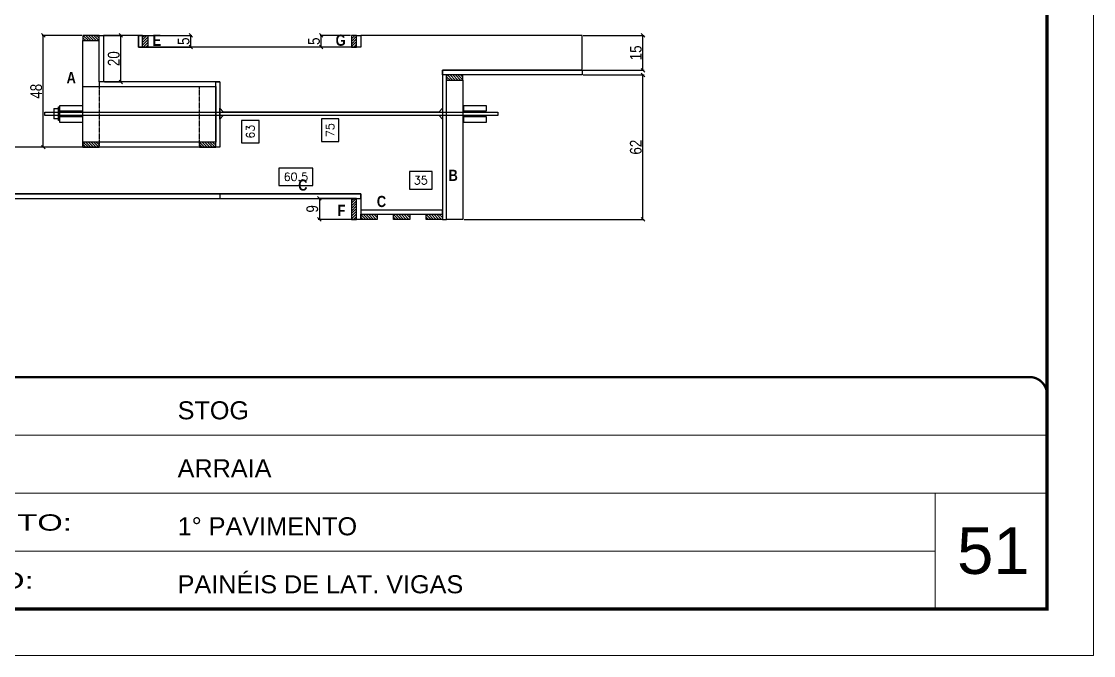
# Model space of a CAD drawing. Extents: x -3394 to 16474, y -5031 to 14397.
# Drawn here: x 8007 to 8927, y -436 to 108 of the extents above; entities that cross this region are included whole.
import ezdxf

# ---------------------------------------------------------------- set-up
doc = ezdxf.new("R2010")
doc.units = 0
for name, pattern in [('CONTINUO', [0]), ('DASHED', [0.75, 0.5, -0.25]), ('HIDDEN', [0.375, 0.25, -0.125])]:
    doc.linetypes.add(name, pattern=pattern)
doc.layers.get('0').update_dxf_attribs({"linetype": 'CONTINUOUS'})
doc.layers.get('Defpoints').update_dxf_attribs({"linetype": 'CONTINUOUS'})
for name, color, linetype in [('1HACHURA MADEIRAS', 1, 'CONTINUOUS'), ('COTA', 241, 'CONTINUOUS'), ('Cota Seção (2x)', 4, 'CONTINUOUS'), ('detalhes', 4, 'CONTINUOUS'), ('Painéis', 200, 'CONTINUOUS'), ('presilha', 1, 'CONTINUOUS'), ('Sarr 3.5x7', 81, 'CONTINUOUS'), ('SARR_2.2x7', 40, 'CONTINUOUS'), ('SARR_3.5x7', 81, 'CONTINUOUS'), ('Tubo de PVC', 51, 'CONTINUOUS')]:
    doc.layers.add(name, color=color, linetype=linetype)
for name, color, linetype, lineweight in [('CARIMBO', 255, 'CONTINUOUS', 9), ('CONCRETO', 251, 'CONTINUOUS', 25), ('Folhas', 255, 'CONTINUOUS', 9), ('SARRAFO DE PRESSAO', 251, 'DASHED', 9)]:
    doc.layers.add(name, color=color, linetype=linetype, lineweight=lineweight)
doc.styles.add('ARIAL', font='arial.ttf')
doc.styles.add('COTA TECNICA 2X', font='techl___.ttf', dxfattribs={"height": 10})
doc.styles.add('ROMANS', font='romans.shx')
doc.styles.add('TECNICA', font='techb___.ttf', dxfattribs={"height": 10})
doc.styles.add('Tecnologia', font='')
doc.styles.get('Tecnologia').set_extended_font_data('Forgotten Futurist')
doc.dimstyles.new('Cota Seção interna', dxfattribs={"dimtxt": 7, "dimasz": 6, "dimexe": 0.18, "dimexo": 2, "dimgap": -4, "dimtad": 3, "dimdec": 1, "dimlfac": 0.5, "dimzin": 12, "dimdsep": 46, "dimtxsty": 'ROMANS', "dimblk": 'ARCHTICK', "dimcen": 0.09, "dimse1": 1, "dimse2": 1, "dimsd1": 1, "dimsd2": 1, "dimclrd": 180, "dimclre": 5, "dimclrt": 1, "dimadec": 0, "dimazin": 3, "dimtfac": 1, "dimtdec": 1, "dimtofl": 0, "dimtmove": 0, "dimatfit": 3, "dimldrblk": 'ARCHTICK', "dimfxl": 1, "dimtolj": 1, "dimtzin": 0, "dimarcsym": 0})
doc.dimstyles.new('SECAO', dxfattribs={"dimscale": 0.333333, "dimtxt": 5, "dimasz": 9, "dimexe": 3, "dimexo": 3, "dimgap": 3, "dimtad": 1, "dimdec": 1, "dimlfac": 0.5, "dimzin": 12, "dimdsep": 46, "dimtxsty": 'COTA TECNICA 2X', "dimblk1": 'OBLIQUE', "dimblk2": 'OBLIQUE', "dimsah": 1, "dimcen": 0.9, "dimclrd": 4, "dimclre": 4, "dimclrt": 240, "dimadec": 1, "dimazin": 3, "dimtfac": 1, "dimtdec": 1, "dimtmove": 0, "dimatfit": 3, "dimfxl": 1, "dimtolj": 1, "dimtzin": 12, "dimarcsym": 0})
pattern_1 = [(135, (39796.6088, -123454.2255), (-1.122532015, -1.122532015), [])]
pattern_2 = [(135, (39888.2088, -123573.8255), (-1.122532015, -1.122532015), [])]
pattern_3 = [(135, (39944.2088, -123573.8255), (-1.122532015, -1.122532015), [])]
pattern_4 = [(225, (131593.3473, 31566.9754), (1.122532015, -1.122532015), [])]
pattern_5 = [(135, (39488.4088, -123420.2255), (-1.122532015, -1.122532015), [])]
pattern_6 = [(135, (39388.4088, -123511.8255), (-1.122532015, -1.122532015), [])]
pattern_7 = [(135, (39488.4088, -123511.8255), (-1.122532015, -1.122532015), [])]
pattern_8 = [(135, (39916.2088, -123573.8255), (-1.122532015, -1.122532015), [])]

# ---------------------------------------------------------------- blocks, each defined once
blk = doc.blocks.new('9999999999')
at = {"color": 30, "linetype": 'CONTINUO'}
for p, q in [((98564.56, 34379.64), (99583.98, 34379.64)), ((98564.56, 34329.83), (99487.98, 34329.83)), ((99583.98, 34329.83), (99487.98, 34329.83)), ((99487.98, 34329.83), (99487.98, 34230.21)), ((98564.56, 34280.02), (99487.98, 34280.02))]:
    blk.add_line(p, q, dxfattribs=at)
at = {"color": 30, "linetype": 'CONTINUO', "const_width": 2}
blk.add_lwpolyline([(99583.98, 34230.21), (99583.98, 34414.45, 0.414214), (99568.98, 34429.45), (98228.98, 34429.45, 0.414214), (98213.98, 34414.45), (98213.98, 34245.21, 0.414214), (98228.98, 34230.21), (99583.98, 34230.21)], format="xyb", dxfattribs=at)
at = {"layer": 'Folhas'}
blk.add_lwpolyline([(98138.98, 34190.21), (99623.98, 34190.21), (99623.98, 35240.21), (98138.98, 35240.21)], close=True, dxfattribs=at)
at = {"layer": 'Folhas', "color": 30, "const_width": 3}
blk.add_lwpolyline([(98213.98, 34230.21), (99583.98, 34230.21), (99583.98, 35200.21), (98213.98, 35200.21)], close=True, dxfattribs=at)
at = {"color": 7, "linetype": 'Continuous', "ltscale": 5, "style": 'ARIAL'}
for s, height, p in [('STOG', 15.483, (98837.68, 34393.13)), ('ARRAIA', 15.483, (98837.68, 34343.32)), ('1° PAVIMENTO', 15.4829, (98837.68, 34293.51)), ('PAINÉIS DE LAT. VIGAS', 15.4829, (98837.68, 34243.7))]:
    blk.add_text(s, height=height, dxfattribs=at).set_placement(p)
at = {"layer": 'Folhas', "color": 7, "style": 'Tecnologia', "width": 1.5}
for s, p in [('PAVIMENTO:', (98573.65, 34297.5)), ('PROJETO:', (98573.65, 34247.69))]:
    blk.add_text(s, height=14, dxfattribs=at).set_placement(p)
blk = doc.blocks.new('*D1729')
at = {"layer": 'Cota Seção (2x)', "color": 180, "lineweight": -2, "transparency": 16777216}
for p, q in [((8256.88, -17.6), (8227.88, -17.6)), ((8227.88, -17.6), (8227.88, -32.6)), ((8256.88, -32.6), (8256.88, -17.6)), ((8227.88, -32.6), (8256.88, -32.6))]:
    blk.add_line(p, q, dxfattribs=at)
at = {"layer": 'Defpoints', "color": 0, "transparency": 16777216}
for p in [(8298.19, -36.6), (8177.19, -43.66), (8298.19, -39.66)]:
    blk.add_point(p, dxfattribs=at)
at = {"layer": 'Cota Seção (2x)', "color": 1, "transparency": 16777216, "insert": (8242.38, -25.1), "char_height": 7, "attachment_point": 5, "style": 'ROMANS'}
blk.add_mtext('\\A1;60.5', dxfattribs=at)
blk = doc.blocks.new('_ArchTick')
at = {"color": 0, "linetype": 'ByBlock', "const_width": 0.15}
blk.add_lwpolyline([(-0.5, -0.5), (0.5, 0.5)], dxfattribs=at)
blk = doc.blocks.new('_Oblique')
at = {"color": 0, "linetype": 'ByBlock', "lineweight": -2}
blk.add_line((-0.5, -0.5), (0.5, 0.5), dxfattribs=at)
blk = doc.blocks.new('*D1681')
at = {"layer": 'COTA', "color": 4, "lineweight": -2, "transparency": 16777216}
for p, q in [((8058.59, 96.34), (8024.58, 96.34)), ((8025.58, 0.34), (8025.58, 96.34)), ((8058.59, 0.34), (8024.58, 0.34))]:
    blk.add_line(p, q, dxfattribs=at)
at = {"layer": 'Defpoints', "color": 0, "transparency": 16777216}
for p in [(8025.58, 96.34), (8059.59, 96.34), (8059.59, 0.34)]:
    blk.add_point(p, dxfattribs=at)
at = {"layer": 'COTA', "color": 4, "lineweight": -2, "transparency": 16777216, "xscale": 3, "yscale": 3, "zscale": 3}
for p, rotation in [((8025.58, 96.34), 90), ((8025.58, 0.34), 270)]:
    blk.add_blockref('_Oblique', p, dxfattribs=dict(at, rotation=rotation))
at = {"layer": 'COTA', "color": 240, "transparency": 16777216, "insert": (8019.48, 48.34), "char_height": 10, "attachment_point": 5, "rotation": 90, "style": 'COTA TECNICA 2X'}
blk.add_mtext('\\A1;48', dxfattribs=at)
blk = doc.blocks.new('*D1730')
at = {"layer": 'COTA', "color": 4, "lineweight": -2, "transparency": 16777216}
for p, q in [((8108.19, 96.34), (8153.17, 96.34)), ((8152.17, 86.34), (8152.17, 96.34)), ((8108.19, 86.34), (8153.17, 86.34))]:
    blk.add_line(p, q, dxfattribs=at)
at = {"layer": 'Defpoints', "color": 0, "transparency": 16777216}
for p in [(8107.19, 96.34), (8152.17, 96.34), (8107.19, 86.34)]:
    blk.add_point(p, dxfattribs=at)
at = {"layer": 'COTA', "color": 4, "lineweight": -2, "transparency": 16777216, "xscale": 3, "yscale": 3, "zscale": 3}
for p, rotation in [((8152.17, 96.34), 90), ((8152.17, 86.34), 270)]:
    blk.add_blockref('_Oblique', p, dxfattribs=dict(at, rotation=rotation))
at = {"layer": 'COTA', "color": 240, "transparency": 16777216, "insert": (8146.06, 91.34), "char_height": 10, "attachment_point": 5, "rotation": 90, "style": 'COTA TECNICA 2X'}
blk.add_mtext('\\A1;5', dxfattribs=at)
blk = doc.blocks.new('*D1731')
at = {"layer": 'COTA', "color": 4, "lineweight": -2, "transparency": 16777216}
for p, q in [((8289.19, 96.34), (8263.13, 96.34)), ((8264.13, 86.34), (8264.13, 96.34)), ((8289.19, 86.34), (8263.13, 86.34))]:
    blk.add_line(p, q, dxfattribs=at)
at = {"layer": 'Defpoints', "color": 0, "transparency": 16777216}
for p in [(8264.13, 96.34), (8290.19, 96.34), (8290.19, 86.34)]:
    blk.add_point(p, dxfattribs=at)
at = {"layer": 'COTA', "color": 4, "lineweight": -2, "transparency": 16777216, "xscale": 3, "yscale": 3, "zscale": 3}
for p, rotation in [((8264.13, 96.34), 90), ((8264.13, 86.34), 270)]:
    blk.add_blockref('_Oblique', p, dxfattribs=dict(at, rotation=rotation))
at = {"layer": 'COTA', "color": 240, "transparency": 16777216, "insert": (8258.02, 91.34), "char_height": 10, "attachment_point": 5, "rotation": 90, "style": 'COTA TECNICA 2X'}
blk.add_mtext('\\A1;5', dxfattribs=at)
blk = doc.blocks.new('*D1732')
at = {"layer": 'COTA', "color": 4, "lineweight": -2, "transparency": 16777216}
for p, q in [((8489.19, 62.34), (8541.38, 62.34)), ((8540.38, -61.66), (8540.38, 62.34)), ((8386.79, -61.66), (8541.38, -61.66))]:
    blk.add_line(p, q, dxfattribs=at)
at = {"layer": 'Defpoints', "color": 0, "transparency": 16777216}
for p in [(8488.19, 62.34), (8540.38, 62.34), (8385.79, -61.66)]:
    blk.add_point(p, dxfattribs=at)
at = {"layer": 'COTA', "color": 4, "lineweight": -2, "transparency": 16777216, "xscale": 3, "yscale": 3, "zscale": 3}
for p, rotation in [((8540.38, 62.34), 90), ((8540.38, -61.66), 270)]:
    blk.add_blockref('_Oblique', p, dxfattribs=dict(at, rotation=rotation))
at = {"layer": 'COTA', "color": 240, "transparency": 16777216, "insert": (8534.28, 0.34), "char_height": 10, "attachment_point": 5, "rotation": 90, "style": 'COTA TECNICA 2X'}
blk.add_mtext('\\A1;62', dxfattribs=at)
blk = doc.blocks.new('*D1733')
at = {"layer": 'COTA', "color": 4, "lineweight": -2, "transparency": 16777216}
for p, q in [((8489.19, 96.34), (8541.38, 96.34)), ((8540.38, 66.34), (8540.38, 96.34)), ((8489.19, 66.34), (8541.38, 66.34))]:
    blk.add_line(p, q, dxfattribs=at)
at = {"layer": 'Defpoints', "color": 0, "transparency": 16777216}
for p in [(8488.19, 96.34), (8540.38, 96.34), (8488.19, 66.34)]:
    blk.add_point(p, dxfattribs=at)
at = {"layer": 'COTA', "color": 4, "lineweight": -2, "transparency": 16777216, "xscale": 3, "yscale": 3, "zscale": 3}
for p, rotation in [((8540.38, 96.34), 90), ((8540.38, 66.34), 270)]:
    blk.add_blockref('_Oblique', p, dxfattribs=dict(at, rotation=rotation))
at = {"layer": 'COTA', "color": 240, "transparency": 16777216, "insert": (8534.27, 81.34), "char_height": 10, "attachment_point": 5, "rotation": 90, "style": 'COTA TECNICA 2X'}
blk.add_mtext('\\A1;15', dxfattribs=at)
blk = doc.blocks.new('*D1734')
at = {"layer": 'Cota Seção (2x)', "color": 180, "lineweight": -2, "transparency": 16777216}
for p, q in [((8359.29, -20.61), (8339.95, -20.61)), ((8339.95, -20.61), (8339.95, -35.61)), ((8359.29, -35.61), (8359.29, -20.61)), ((8339.95, -35.61), (8359.29, -35.61))]:
    blk.add_line(p, q, dxfattribs=at)
at = {"layer": 'Defpoints', "color": 0, "transparency": 16777216}
for p in [(8368.19, -39.61), (8298.19, -53.66), (8368.19, -53.66)]:
    blk.add_point(p, dxfattribs=at)
at = {"layer": 'Cota Seção (2x)', "color": 1, "transparency": 16777216, "insert": (8349.62, -28.11), "char_height": 7, "attachment_point": 5, "style": 'ROMANS'}
blk.add_mtext('\\A1;35', dxfattribs=at)
blk = doc.blocks.new('*D1736')
at = {"layer": 'COTA', "color": 4, "lineweight": -2, "transparency": 16777216}
for p, q in [((8293.59, -43.66), (8261.61, -43.66)), ((8262.61, -43.66), (8262.61, -61.66)), ((8293.59, -61.66), (8261.61, -61.66))]:
    blk.add_line(p, q, dxfattribs=at)
at = {"layer": 'Defpoints', "color": 0, "transparency": 16777216}
for p in [(8294.59, -43.66), (8262.61, -61.66), (8294.59, -61.66)]:
    blk.add_point(p, dxfattribs=at)
at = {"layer": 'COTA', "color": 4, "lineweight": -2, "transparency": 16777216, "xscale": 3, "yscale": 3, "zscale": 3}
for p, rotation in [((8262.61, -43.66), 90), ((8262.61, -61.66), 270)]:
    blk.add_blockref('_Oblique', p, dxfattribs=dict(at, rotation=rotation))
at = {"layer": 'COTA', "color": 240, "transparency": 16777216, "insert": (8256.52, -52.66), "char_height": 10, "attachment_point": 5, "rotation": 90, "style": 'COTA TECNICA 2X'}
blk.add_mtext('\\A1;9', dxfattribs=at)
blk = doc.blocks.new('*D1745')
at = {"layer": 'COTA', "color": 4, "lineweight": -2, "transparency": 16777216}
for p, q in [((8078.19, 96.34), (8093.19, 96.34)), ((8092.19, 56.34), (8092.19, 96.34)), ((8078.19, 56.34), (8093.19, 56.34))]:
    blk.add_line(p, q, dxfattribs=at)
at = {"layer": 'Defpoints', "color": 0, "transparency": 16777216}
for p in [(8077.19, 96.34), (8092.19, 96.34), (8077.19, 56.34)]:
    blk.add_point(p, dxfattribs=at)
at = {"layer": 'COTA', "color": 4, "lineweight": -2, "transparency": 16777216, "xscale": 3, "yscale": 3, "zscale": 3}
for p, rotation in [((8092.19, 96.34), 90), ((8092.19, 56.34), 270)]:
    blk.add_blockref('_Oblique', p, dxfattribs=dict(at, rotation=rotation))
at = {"layer": 'COTA', "color": 240, "transparency": 16777216, "insert": (8086.09, 76.34), "char_height": 10, "attachment_point": 5, "rotation": 90, "style": 'COTA TECNICA 2X'}
blk.add_mtext('\\A1;20', dxfattribs=at)
blk = doc.blocks.new('*D1746')
at = {"layer": 'Cota Seção (2x)', "color": 180, "lineweight": -2, "transparency": 16777216}
for p, q in [((8279.28, 24.64), (8264.28, 24.64)), ((8264.28, 24.64), (8264.28, 5.31)), ((8279.28, 5.31), (8279.28, 24.64)), ((8264.28, 5.31), (8279.28, 5.31))]:
    blk.add_line(p, q, dxfattribs=at)
at = {"layer": 'Defpoints', "color": 0, "transparency": 16777216}
for p in [(8283.28, 96.34), (8343.89, 96.34), (8368.19, -53.66)]:
    blk.add_point(p, dxfattribs=at)
at = {"layer": 'Cota Seção (2x)', "color": 1, "transparency": 16777216, "insert": (8271.78, 14.98), "char_height": 7, "attachment_point": 5, "rotation": 90, "style": 'ROMANS'}
blk.add_mtext('\\A1;75', dxfattribs=at)
blk = doc.blocks.new('*D1747')
at = {"layer": 'Cota Seção (2x)', "color": 180, "lineweight": -2, "transparency": 16777216}
for p, q in [((8210.87, 23.12), (8195.87, 23.12)), ((8195.87, 23.12), (8195.87, 4.12)), ((8210.87, 4.12), (8210.87, 23.12)), ((8195.87, 4.12), (8210.87, 4.12))]:
    blk.add_line(p, q, dxfattribs=at)
at = {"layer": 'Defpoints', "color": 0, "transparency": 16777216}
for p in [(8177.19, 86.34), (8214.87, 86.34), (8177.19, -39.66)]:
    blk.add_point(p, dxfattribs=at)
at = {"layer": 'Cota Seção (2x)', "color": 1, "transparency": 16777216, "insert": (8203.37, 13.62), "char_height": 7, "attachment_point": 5, "rotation": 90, "style": 'ROMANS'}
blk.add_mtext('\\A1;63', dxfattribs=at)

msp = doc.modelspace()

# ---------------------------------------------------------------- hatches: boundary and pattern name
at = {"layer": 'SARR_2.2x7'}
h = msp.add_hatch(dxfattribs=at)
h.set_pattern_fill('ANSI31', color=256, scale=0.5, angle=90)
h.set_pattern_definition(pattern_5)
h.paths.add_polyline_path([(8059.59, 96.34), (8059.59, 91.94), (8073.59, 91.94), (8073.59, 96.34)])
h = msp.add_hatch(dxfattribs=at)
h.set_pattern_fill('ANSI31', color=256, scale=0.5, angle=90)
h.set_pattern_definition(pattern_5)
h.paths.add_polyline_path([(8059.59, 96.34), (8059.59, 91.94), (8073.59, 91.94), (8073.59, 96.34)])
h = msp.add_hatch(dxfattribs=at)
h.set_pattern_fill('ANSI31', color=256, scale=0.5)
h.set_pattern_definition([(45, (-116791.7841, -32926.279), (-1.122532015, 1.122532015), [])])
h.paths.add_polyline_path([(8110.79, 96.34), (8115.19, 96.34), (8115.19, 86.34), (8110.79, 86.34)])
h = msp.add_hatch(dxfattribs=at)
h.set_pattern_fill('ANSI31', color=256, scale=0.5)
h.set_pattern_definition([(45, (-116819.7841, -32926.279), (-1.122532015, 1.122532015), [])])
h.paths.add_polyline_path([(8294.59, 96.34), (8290.19, 96.34), (8290.19, 86.34), (8294.59, 86.34)])
h = msp.add_hatch(dxfattribs=at)
h.set_pattern_fill('ANSI31', color=256, scale=0.5, angle=90)
h.set_pattern_definition(pattern_1)
h.paths.add_polyline_path([(8371.79, 62.34), (8371.79, 57.94), (8385.79, 57.94), (8385.79, 62.34)])
h = msp.add_hatch(dxfattribs=at)
h.set_pattern_fill('ANSI31', color=256, scale=0.5, angle=90)
h.set_pattern_definition(pattern_1)
h.paths.add_polyline_path([(8371.79, 62.34), (8371.79, 57.94), (8385.79, 57.94), (8385.79, 62.34)])
h = msp.add_hatch(dxfattribs=at)
h.set_pattern_fill('ANSI31', color=256, scale=0.5, angle=90)
h.set_pattern_definition(pattern_7)
h.paths.add_polyline_path([(8059.59, 4.74), (8059.59, 0.34), (8073.59, 0.34), (8073.59, 4.74)])
h = msp.add_hatch(dxfattribs=at)
h.set_pattern_fill('ANSI31', color=256, scale=0.5, angle=90)
h.set_pattern_definition(pattern_7)
h.paths.add_polyline_path([(8059.59, 4.74), (8059.59, 0.34), (8073.59, 0.34), (8073.59, 4.74)])
h = msp.add_hatch(dxfattribs=at)
h.set_pattern_fill('ANSI31', color=256, scale=0.5, angle=90)
h.set_pattern_definition(pattern_6)
h.paths.add_polyline_path([(8159.59, 4.74), (8159.59, 0.34), (8173.59, 0.34), (8173.59, 4.74)])
h = msp.add_hatch(dxfattribs=at)
h.set_pattern_fill('ANSI31', color=256, scale=0.5, angle=90)
h.set_pattern_definition(pattern_6)
h.paths.add_polyline_path([(8159.59, 4.74), (8159.59, 0.34), (8173.59, 0.34), (8173.59, 4.74)])
h = msp.add_hatch(dxfattribs=at)
h.set_pattern_fill('ANSI31', color=256, scale=0.5, angle=180)
h.set_pattern_definition(pattern_4)
h.paths.add_polyline_path([(8294.59, -43.66), (8290.19, -43.66), (8290.19, -61.66), (8294.59, -61.66)])
h = msp.add_hatch(dxfattribs=at)
h.set_pattern_fill('ANSI31', color=256, scale=0.5, angle=180)
h.set_pattern_definition(pattern_4)
h.paths.add_polyline_path([(8294.59, -47.66), (8290.19, -47.66), (8290.19, -61.66), (8294.59, -61.66)])
h = msp.add_hatch(dxfattribs=at)
h.set_pattern_fill('ANSI31', color=256, scale=0.5, angle=90)
h.set_pattern_definition(pattern_2)
h.paths.add_polyline_path([(8298.19, -57.26), (8298.19, -61.66), (8312.19, -61.66), (8312.19, -57.26)])
h = msp.add_hatch(dxfattribs=at)
h.set_pattern_fill('ANSI31', color=256, scale=0.5, angle=90)
h.set_pattern_definition(pattern_2)
h.paths.add_polyline_path([(8298.19, -57.26), (8298.19, -61.66), (8312.19, -61.66), (8312.19, -57.26)])
h = msp.add_hatch(dxfattribs=at)
h.set_pattern_fill('ANSI31', color=256, scale=0.5, angle=90)
h.set_pattern_definition(pattern_8)
h.paths.add_polyline_path([(8326.19, -57.26), (8326.19, -61.66), (8340.19, -61.66), (8340.19, -57.26)])
h = msp.add_hatch(dxfattribs=at)
h.set_pattern_fill('ANSI31', color=256, scale=0.5, angle=90)
h.set_pattern_definition(pattern_8)
h.paths.add_polyline_path([(8326.19, -57.26), (8326.19, -61.66), (8340.19, -61.66), (8340.19, -57.26)])
h = msp.add_hatch(dxfattribs=at)
h.set_pattern_fill('ANSI31', color=256, scale=0.5, angle=90)
h.set_pattern_definition(pattern_3)
h.paths.add_polyline_path([(8354.19, -57.26), (8354.19, -61.66), (8368.19, -61.66), (8368.19, -57.26)])
h = msp.add_hatch(dxfattribs=at)
h.set_pattern_fill('ANSI31', color=256, scale=0.5, angle=90)
h.set_pattern_definition(pattern_3)
h.paths.add_polyline_path([(8354.19, -57.26), (8354.19, -61.66), (8368.19, -61.66), (8368.19, -57.26)])

# ---------------------------------------------------------------- linework, layer by layer
at = {"layer": '1HACHURA MADEIRAS', "elevation": 0}
for points in [[(8059.59, 35.94), (8039.59, 35.94), (8039.59, 31.54), (8059.59, 31.54)], [(8406.19, 35.94), (8386.19, 35.94), (8386.19, 31.54), (8406.19, 31.54)], [(8059.59, 26.34), (8039.59, 26.34), (8039.59, 21.94), (8059.59, 21.94)], [(8406.19, 26.34), (8386.19, 26.34), (8386.19, 21.94), (8406.19, 21.94)]]:
    msp.add_lwpolyline(points, close=True, dxfattribs=at)
at = {"layer": 'CONCRETO', "linetype": 'Continuous'}
for p, q in [((8077.19, 96.34), (8077.19, 56.34)), ((8107.19, 96.34), (8077.19, 96.34)), ((8107.19, 86.34), (8107.19, 96.34)), ((8488.19, 96.34), (8298.19, 96.34)), ((8298.19, 96.34), (8298.19, 86.34)), ((8488.19, 66.34), (8488.19, 96.34)), ((8298.19, 86.34), (8107.19, 86.34)), ((8488.19, 66.34), (8368.19, 66.34)), ((8368.19, 66.34), (8368.19, -53.66)), ((8177.19, 56.34), (8077.19, 56.34)), ((8177.19, 56.34), (8177.19, 0.34)), ((8177.19, 0.34), (7822.2, 0.34)), ((7822.2, -39.66), (8298.19, -39.66)), ((8298.19, -39.66), (8298.19, -53.66)), ((8368.19, -53.66), (8298.19, -53.66))]:
    msp.add_line(p, q, dxfattribs=at)
at = {"layer": 'Painéis'}
for p, q in [((8488.19, 66.34), (8488.19, 62.34)), ((8177.19, -39.66), (8177.19, -43.66))]:
    msp.add_line(p, q, dxfattribs=at)
at = {"layer": 'Painéis', "linetype": 'Continuous'}
for points in [[(8073.59, 56.34), (8073.59, 96.34), (8077.19, 96.34), (8077.19, 56.34)], [(8110.79, 86.34), (8110.79, 96.34), (8107.19, 96.34), (8107.19, 86.34)], [(8110.79, 86.34), (8110.79, 96.34), (8107.19, 96.34), (8107.19, 86.34)], [(8294.59, 86.34), (8294.59, 96.34), (8298.19, 96.34), (8298.19, 86.34)], [(8294.59, 86.34), (8294.59, 96.34), (8298.19, 96.34), (8298.19, 86.34)], [(8173.59, 0.34), (8173.59, 56.34), (8177.19, 56.34), (8177.19, 0.34)], [(8371.79, -61.66), (8371.79, 62.34), (8368.19, 62.34), (8368.19, -61.66)], [(8371.79, -61.66), (8371.79, 62.34), (8368.19, 62.34), (8368.19, -61.66)], [(8298.19, -39.66), (7822.2, -39.66), (7822.2, -43.66), (8298.19, -43.66)], [(8294.59, -61.66), (8294.59, -43.66), (8298.19, -43.66), (8298.19, -61.66)], [(8294.59, -61.66), (8294.59, -43.66), (8298.19, -43.66), (8298.19, -61.66)]]:
    msp.add_lwpolyline(points, close=True, dxfattribs=at)
msp.add_lwpolyline([(8488.19, 62.34), (8368.19, 62.34), (8368.19, 66.34), (8488.19, 66.34)], dxfattribs=at)
at = {"layer": 'Painéis'}
msp.add_lwpolyline([(8173.59, 56.34), (8073.59, 56.34), (8073.59, 52.34), (8173.59, 52.34)], close=True, dxfattribs=at)
at = {"layer": 'Painéis', "elevation": 0}
msp.add_lwpolyline([(8059.59, 52.34), (8173.59, 52.34), (8173.59, 4.74), (8059.59, 4.74)], close=True, dxfattribs=at)
at = {"layer": 'Painéis', "linetype": 'Continuous', "elevation": 0}
msp.add_lwpolyline([(8368.19, -53.66), (8298.19, -53.66), (8298.19, -57.26), (8368.19, -57.26)], close=True, dxfattribs=at)
msp.add_lwpolyline([(8368.19, -53.66), (8298.19, -53.66), (8298.19, -57.26), (8368.19, -57.26)], close=True, dxfattribs=at)
at = {"layer": 'presilha'}
for p, q in [((8034.59, 33.47, 0), (8038.59, 33.47, 0)), ((8034.59, 33.47, 0), (8034.59, 24.8, 0)), ((8038.59, 35.13, 0), (8039.59, 35.13, 0)), ((8038.59, 23.13, 0), (8038.59, 35.13, 0)), ((8038.59, 33.47, 0), (8038.59, 24.8, 0)), ((8039.59, 35.13, 0), (8039.59, 23.13, 0)), ((8038.59, 24.8, 0), (8034.59, 24.8, 0)), ((8039.59, 23.13, 0), (8038.59, 23.13, 0))]:
    msp.add_line(p, q, dxfattribs=at)
at = {"layer": 'presilha', "elevation": 0}
msp.add_lwpolyline([(8026.81, 30.53), (8415.67, 30.53), (8415.67, 27.53), (8026.81, 27.53)], close=True, dxfattribs=at)
at = {"layer": 'Sarr 3.5x7', "linetype": 'HIDDEN'}
for p, q in [((8073.59, 52.34), (8073.59, 0.34)), ((8073.59, 52.34), (8073.59, 0.34)), ((8159.59, 0.34), (8159.59, 52.34)), ((8159.59, 0.34), (8159.59, 52.34))]:
    msp.add_line(p, q, dxfattribs=at)
at = {"layer": 'SARR_2.2x7'}
for points in [[(8073.59, 96.34), (8059.59, 96.34), (8059.59, 91.94), (8073.59, 91.94)], [(8073.59, 96.34), (8059.59, 96.34), (8059.59, 91.94), (8073.59, 91.94)], [(8110.79, 86.34), (8110.79, 96.34), (8115.19, 96.34), (8115.19, 86.34)], [(8294.59, 86.34), (8294.59, 96.34), (8290.19, 96.34), (8290.19, 86.34)], [(8173.59, 4.74), (8159.59, 4.74), (8159.59, 0.34), (8173.59, 0.34)], [(8173.59, 4.74), (8159.59, 4.74), (8159.59, 0.34), (8173.59, 0.34)], [(8294.59, -61.66), (8294.59, -43.66), (8290.19, -43.66), (8290.19, -61.66)], [(8294.59, -61.66), (8294.59, -43.66), (8290.19, -43.66), (8290.19, -61.66)]]:
    msp.add_lwpolyline(points, close=True, dxfattribs=at)
at = {"layer": 'SARR_2.2x7', "elevation": 0}
for points in [[(8385.79, 62.34), (8371.79, 62.34), (8371.79, 57.94), (8385.79, 57.94)], [(8385.79, 62.34), (8371.79, 62.34), (8371.79, 57.94), (8385.79, 57.94)], [(8073.59, 4.74), (8059.59, 4.74), (8059.59, 0.34), (8073.59, 0.34)], [(8073.59, 4.74), (8059.59, 4.74), (8059.59, 0.34), (8073.59, 0.34)], [(8298.19, -57.26), (8312.19, -57.26), (8312.19, -61.66), (8298.19, -61.66)], [(8298.19, -57.26), (8312.19, -57.26), (8312.19, -61.66), (8298.19, -61.66)], [(8326.19, -57.26), (8340.19, -57.26), (8340.19, -61.66), (8326.19, -61.66)], [(8326.19, -57.26), (8340.19, -57.26), (8340.19, -61.66), (8326.19, -61.66)], [(8354.19, -57.26), (8368.19, -57.26), (8368.19, -61.66), (8354.19, -61.66)], [(8354.19, -57.26), (8368.19, -57.26), (8368.19, -61.66), (8354.19, -61.66)]]:
    msp.add_lwpolyline(points, close=True, dxfattribs=at)
at = {"layer": 'SARR_3.5x7'}
for p, q in [((8059.59, 91.94), (8073.59, 91.94)), ((8059.59, 0.34), (8059.59, 91.94)), ((8059.59, 0.34), (8059.59, 91.94)), ((8073.59, 0.34), (8059.59, 0.34)), ((8159.59, 0.34), (8173.59, 0.34))]:
    msp.add_line(p, q, dxfattribs=at)
msp.add_lwpolyline([(8371.79, 57.94), (8385.79, 57.94), (8385.79, -61.66), (8371.79, -61.66)], close=True, dxfattribs=at)
msp.add_lwpolyline([(8371.79, 57.94), (8385.79, 57.94), (8385.79, -61.66), (8371.79, -61.66)], close=True, dxfattribs=at)
at = {"layer": 'Tubo de PVC', "elevation": 0}
msp.add_lwpolyline([(8368.19, 33.78), (8368.19, 24.29), (8365.39, 27.44), (8179.99, 27.44), (8177.19, 24.29), (8177.19, 33.78), (8179.99, 30.63), (8365.39, 30.63)], close=True, dxfattribs=at)

# ---------------------------------------------------------------- block references
at = {"layer": 'SARRAFO DE PRESSAO', "color": 6, "linetype": 'ByBlock'}
msp.add_blockref('9999999999', (-90696.77, -34626.55), dxfattribs=at)

# ---------------------------------------------------------------- texts
at = {"layer": 'CARIMBO', "style": 'ARIAL'}
msp.add_text('51', height=40, dxfattribs=at).set_placement((8810.07, -366.21))
at = {"layer": 'detalhes', "style": 'TECNICA'}
for s, p in [('E', (8119.44, 87.38)), ('G', (8276.57, 87.41)), ('A', (8045.58, 55.23)), ('C', (8244.42, -37.02)), ('B', (8373.48, -28.64)), ('C', (8311.9, -51.09)), ('F', (8278.18, -58.71))]:
    msp.add_text(s, height=9.6, dxfattribs=at).set_placement(p)

# ---------------------------------------------------------------- dimensions: what is measured, and where the dimension line sits
at = {"layer": 'COTA'}
for base, p1, p2, picture, middle in [((8025.58, 96.34), (8059.59, 0.34), (8059.59, 96.34), '*D1681', (8019.48, 48.34)), ((8092.19, 96.34), (8077.19, 56.34), (8077.19, 96.34), '*D1745', (8086.09, 76.34)), ((8540.38, 96.34), (8488.19, 66.34), (8488.19, 96.34), '*D1733', (8534.27, 81.34)), ((8540.38, 62.34), (8385.79, -61.66), (8488.19, 62.34), '*D1732', (8534.28, 0.34)), ((8262.61, -61.66), (8294.59, -43.66), (8294.59, -61.66), '*D1736', (8256.52, -52.66))]:
    dim = msp.add_linear_dim(base=base, p1=p1, p2=p2, angle=90, dimstyle='SECAO', dxfattribs=at)
    dim.commit()
    dim.dimension.update_dxf_attribs({"geometry": picture, "text_midpoint": middle})
for base, p1, p2, picture, middle in [((8152.17, 96.34), (8107.19, 86.34), (8107.19, 96.34), '*D1730', (8152.17, 91.34)), ((8264.13, 96.34), (8290.19, 86.34), (8290.19, 96.34), '*D1731', (8264.13, 91.34))]:
    dim = msp.add_linear_dim(base=base, p1=p1, p2=p2, angle=90, dimstyle='SECAO', dxfattribs=at)
    dim.commit()
    dim.dimension.update_dxf_attribs({"geometry": picture, "text_midpoint": middle, "dimtype": 160})
at = {"layer": 'Cota Seção (2x)'}
for base, p1, p2, picture, middle in [((8283.28, 96.34), (8368.19, -53.66), (8343.89, 96.34), '*D1746', (8283.28, 14.98)), ((8214.87, 86.34), (8177.19, -39.66), (8177.19, 86.34), '*D1747', (8214.87, 13.62))]:
    dim = msp.add_linear_dim(base=base, p1=p1, p2=p2, angle=90, dimstyle='Cota Seção interna', dxfattribs=at)
    dim.commit()
    dim.dimension.update_dxf_attribs({"geometry": picture, "text_midpoint": middle, "dimtype": 160})
for base, p1, p2, picture, middle in [((8298.19, -36.6), (8177.19, -43.66), (8298.19, -39.66), '*D1729', (8242.38, -36.6)), ((8368.19, -39.61), (8298.19, -53.66), (8368.19, -53.66), '*D1734', (8349.62, -39.61))]:
    dim = msp.add_linear_dim(base=base, p1=p1, p2=p2, dimstyle='Cota Seção interna', dxfattribs=at)
    dim.commit()
    dim.dimension.update_dxf_attribs({"geometry": picture, "text_midpoint": middle, "dimtype": 160})

doc.saveas('drawing.dxf')
